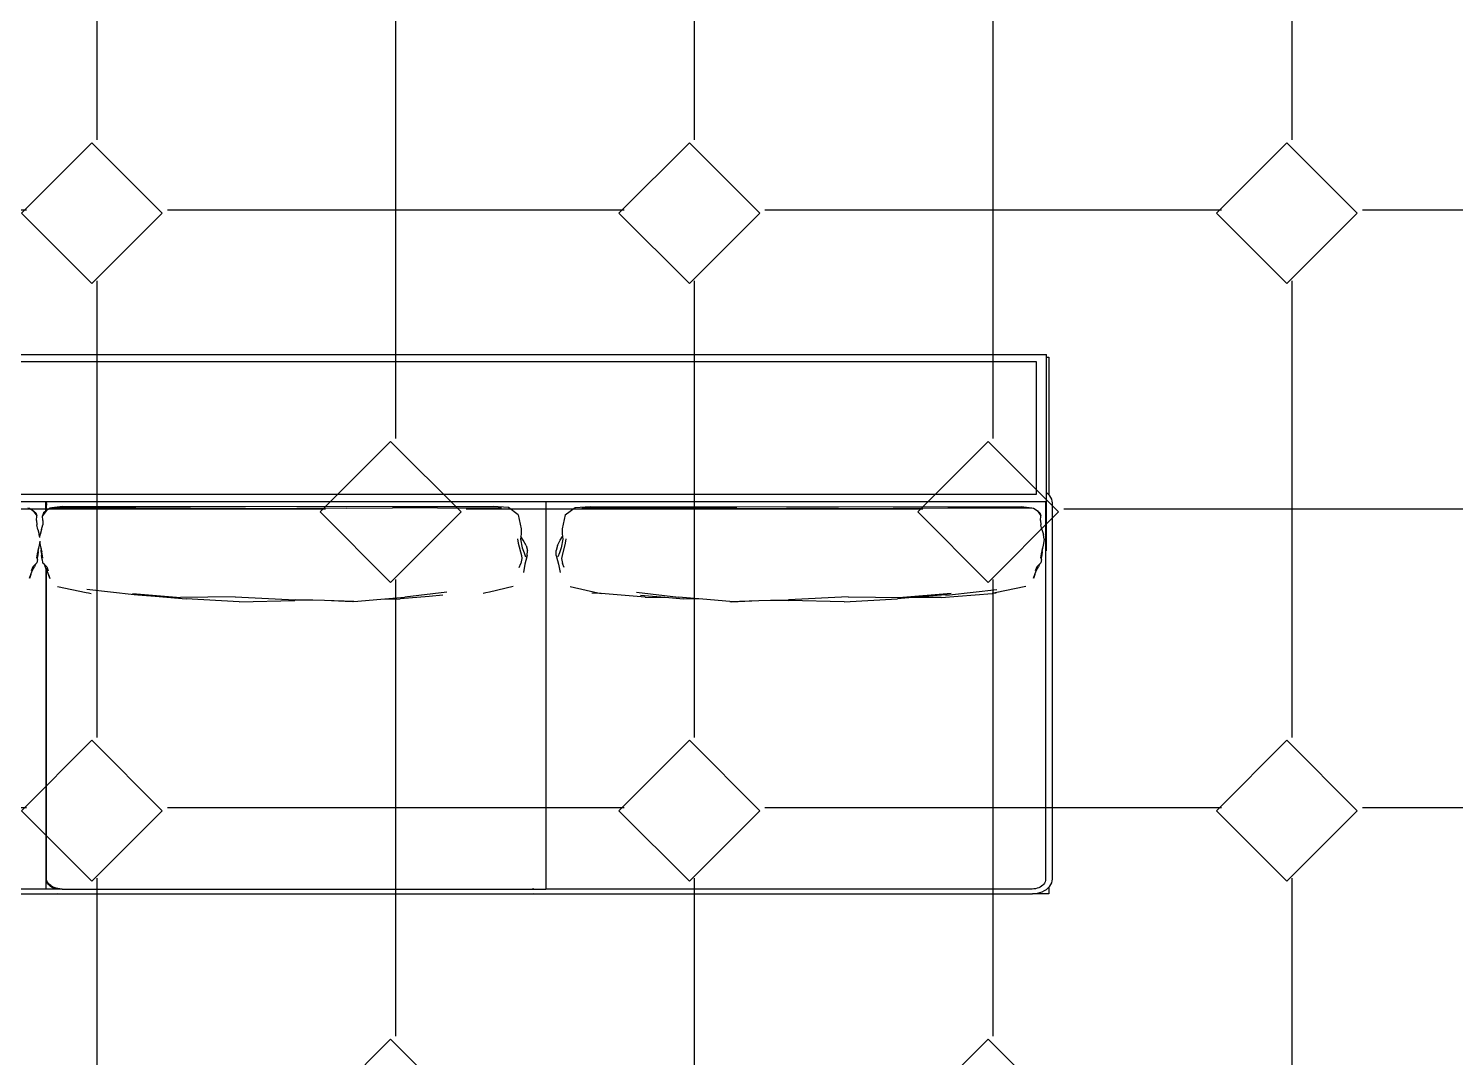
# Model space of a CAD drawing. Header units: millimetres. Extents: x -4865574 to 353735, y -2734656 to 279194.
# Drawn here: x -4827562 to -4824650, y -2669947 to -2667848 of the extents above; entities that cross this region are included whole.
import ezdxf

# ---------------------------------------------------------------- set-up
doc = ezdxf.new("R2010")
doc.units = ezdxf.units.MM
doc.layers.add('+AT9-Hardscape', color=1, linetype='Continuous')
doc.layers.add('+AT9-Hatch', color=8, linetype='Continuous')

# ---------------------------------------------------------------- blocks, each defined once
blk = doc.blocks.new('LOUNG2')
at = {"layer": '+AT9-Hardscape'}
for p, q in [((-150, 1819.4), (4017.5, 1819.4)), ((4017.5, 1814.4), (4017.5, 1819.4)), ((4017.5, 1814.4), (4022.5, 1814.4)), ((4017.5, 1537.9), (4017.5, 1814.4)), ((4022.5, 1814.4), (4022.5, 1533.4)), ((3997.5, 1804.4), (-135, 1804.4)), ((3997.5, 1534.3), (3997.5, 1804.4)), ((135, 1534.3), (3997.5, 1534.3)), ((957.8, 1519.3), (1975.6, 1519.3)), ((1975.6, 1499.8), (1975.6, 1519.3)), ((1975.6, 1519.3), (1977.4, 1519.3)), ((1976.9, 1515.5), (1977.1, 1518.1)), ((1976.9, 1512.4), (1976.9, 1515.5)), ((1977.1, 1515.4), (1976.9, 1512.4)), ((1977.1, 1518.1), (1977.4, 1519.3)), ((1977.1, 1515.4), (1977.9, 1518.3)), ((1977.4, 1519.3), (1978.4, 1519.3)), ((1977.9, 1518.3), (1978.4, 1519.3)), ((1978.4, 1519.3), (2996.2, 1519.3)), ((2996.2, 1519.3), (4015.1, 1519.3)), ((2996.2, 1519.3), (2996.2, 728.9)), ((4015.1, 1519.3), (4015.4, 1518.1)), ((4015.1, 1519.3), (4017.5, 1519.3)), ((4015.4, 1518.1), (4015.6, 1515.5)), ((4015.6, 1515.5), (4015.6, 748.8)), ((4017.8, 1537.7), (4017.5, 1537.9)), ((4017.5, 1519.3), (4017.5, 1537.9)), ((4017.5, 1419.3), (4017.5, 1519.3)), ((4021.3, 1534.8), (4017.8, 1537.7)), ((4022.5, 1533.4), (4021.3, 1534.8)), ((4024.3, 1531.5), (4022.5, 1533.4)), ((4022.5, 1533.4), (4022.5, 1532.7)), ((4026.7, 1527.9), (4024.3, 1531.5)), ((4028.4, 1524.2), (4026.7, 1527.9)), ((4029.5, 1520.3), (4028.4, 1524.2)), ((4029.8, 1516.7), (4029.5, 1520.3)), ((4029.8, 749.3), (4029.8, 1516.7)), ((1938.8, 1507), (1942.2, 1506.2)), ((1942.2, 1506.2), (1949.6, 1501.3)), ((1949.6, 1501.3), (1950.3, 1500.3)), ((1950.3, 1500.3), (1955.3, 1496.7)), ((1950.3, 1500.3), (1957.5, 1490.1)), ((1955.3, 1496.7), (1957.5, 1490.1)), ((1956.9, 1481.1), (1957.5, 1490.1)), ((1976.3, 1500.3), (1969.1, 1490.1)), ((1971.4, 1496.7), (1969.1, 1490.1)), ((1969.7, 1481.1), (1969.1, 1490.1)), ((1975.6, 1499.8), (1971.4, 1496.7)), ((1976.3, 1500.3), (1975.6, 1499.8)), ((1976.9, 1501), (1976.3, 1500.3)), ((1976.9, 1501), (1976.9, 1512.4)), ((1977.1, 1501.3), (1976.9, 1501)), ((1984.4, 1506.2), (1977.1, 1501.3)), ((1987.8, 1507), (1984.4, 1506.2)), ((2009.7, 1509.5), (1987.8, 1507)), ((2159.4, 1506.8), (1987.8, 1507)), ((2382.9, 1508.8), (2009.7, 1509.5)), ((2382.9, 1505.4), (2159.4, 1506.8)), ((2888.9, 1509.4), (2382.9, 1508.8)), ((2382.9, 1505.4), (2488.1, 1505.5)), ((2589.6, 1505.9), (2488.1, 1505.5)), ((2589.6, 1505.9), (2683.4, 1506.6)), ((2774.8, 1506.9), (2683.4, 1506.6)), ((2774.8, 1506.9), (2905.9, 1506.5)), ((2919.6, 1507.6), (2888.9, 1509.4)), ((2939.6, 1492.6), (2919.6, 1507.6)), ((2939.6, 1492.6), (2946, 1463.8)), ((3035.9, 1492.6), (3029.5, 1463.8)), ((3035.9, 1492.6), (3055.9, 1507.6)), ((3055.9, 1507.6), (3086.6, 1509.4)), ((3200.7, 1506.9), (3069.6, 1506.5)), ((3086.6, 1509.4), (3592.6, 1508.8)), ((3200.7, 1506.9), (3292.1, 1506.6)), ((3385.9, 1505.9), (3292.1, 1506.6)), ((3385.9, 1505.9), (3487.4, 1505.5)), ((3592.6, 1505.4), (3487.4, 1505.5)), ((3592.6, 1508.8), (3965.8, 1509.5)), ((3592.6, 1505.4), (3816.1, 1506.8)), ((3816.1, 1506.8), (3987.7, 1507)), ((3965.8, 1509.5), (3987.7, 1507)), ((3987.7, 1507), (3991.1, 1506.2)), ((3991.1, 1506.2), (3998.4, 1501.3)), ((3998.4, 1501.3), (3999.2, 1500.3)), ((3999.2, 1500.3), (4004.1, 1496.7)), ((3999.2, 1500.3), (4006.4, 1490.1)), ((4004.1, 1496.7), (4006.4, 1490.1)), ((4005.8, 1481.1), (4006.4, 1490.1)), ((1956.9, 1481.1), (1957.3, 1472.1)), ((1959.4, 1462.5), (1957.3, 1472.1)), ((1959.4, 1462.5), (1962.5, 1452.4)), ((1967.3, 1462.5), (1964.1, 1452.4)), ((1967.3, 1462.5), (1969.4, 1472.1)), ((1969.7, 1481.1), (1969.4, 1472.1)), ((2946, 1463.8), (2946.1, 1453.4)), ((3029.5, 1463.8), (3029.4, 1453.4)), ((4005.8, 1481.1), (4006.1, 1472.1)), ((4008.2, 1462.5), (4006.1, 1472.1)), ((4008.2, 1462.5), (4011.4, 1452.4)), ((1962.8, 1433.7), (1960.1, 1421.3)), ((1963.3, 1446.3), (1962.5, 1452.4)), ((1963.3, 1438.6), (1962.8, 1433.7)), ((1963.3, 1446.3), (1964.1, 1452.4)), ((1963.3, 1438.6), (1963.9, 1433.7)), ((1963.9, 1433.7), (1966.5, 1421.3)), ((2938.4, 1443.2), (2940, 1434.9)), ((2940, 1434.9), (2946.2, 1409.4)), ((2945.3, 1448.3), (2944.4, 1443.1)), ((2944.4, 1443.1), (2947.9, 1425)), ((2946.1, 1453.4), (2945.3, 1448.3)), ((2945.3, 1448.3), (2945.4, 1448.1)), ((2950, 1440.5), (2945.4, 1448.1)), ((2955.8, 1430), (2950, 1440.5)), ((2955.8, 1430), (2958.5, 1419.7)), ((3019.7, 1430), (3017, 1419.7)), ((3019.7, 1430), (3025.5, 1440.5)), ((3025.5, 1440.5), (3030.1, 1448.1)), ((3031.1, 1443.1), (3027.6, 1425)), ((3035.5, 1434.9), (3029.3, 1409.4)), ((3029.4, 1453.4), (3030.2, 1448.3)), ((3030.2, 1448.3), (3030.1, 1448.1)), ((3030.2, 1448.3), (3031.1, 1443.1)), ((3037.1, 1443.2), (3035.5, 1434.9)), ((4011.6, 1433.7), (4009, 1421.3)), ((4012.7, 1442.7), (4011.4, 1452.4)), ((4012.7, 1442.7), (4011.6, 1433.7)), ((1957.2, 1404.2), (1959.2, 1416.9)), ((1958.5, 1401.6), (1957.6, 1394.4)), ((1958.5, 1401.6), (1959.6, 1409.2)), ((1960.1, 1421.3), (1959.2, 1416.9)), ((1959.5, 1418.5), (1959.2, 1416.9)), ((1961, 1425.9), (1959.5, 1418.5)), ((1960.3, 1417.8), (1959.6, 1409.2)), ((1960.3, 1417.8), (1960.1, 1421.3)), ((1965.7, 1425.9), (1967.2, 1418.5)), ((1966.4, 1417.8), (1966.5, 1421.3)), ((1966.4, 1417.8), (1967.1, 1409.2)), ((1966.5, 1421.3), (1967.4, 1416.9)), ((1968.2, 1401.6), (1967.1, 1409.2)), ((1967.2, 1418.5), (1967.4, 1416.9)), ((1969.5, 1404.2), (1967.4, 1416.9)), ((1968.2, 1401.6), (1969.1, 1394.4)), ((2947.2, 1403.4), (2945.3, 1393.2)), ((2946.2, 1409.4), (2947.2, 1403.4)), ((2947.9, 1425), (2951.8, 1415)), ((2951.8, 1415), (2954.7, 1407)), ((2955.5, 1399.3), (2953.2, 1392.1)), ((2958, 1409.4), (2955.5, 1399.3)), ((2958, 1409.4), (2958.5, 1419.7)), ((3017.5, 1409.4), (3017, 1419.7)), ((3017.5, 1409.4), (3020, 1399.3)), ((3020, 1399.3), (3022.3, 1392.1)), ((3023.7, 1415), (3020.8, 1407)), ((3027.6, 1425), (3023.7, 1415)), ((3029.3, 1409.4), (3028.3, 1403.4)), ((3028.3, 1403.4), (3030.2, 1393.2)), ((4006, 1404.2), (4008.1, 1416.9)), ((4007.3, 1401.6), (4006.4, 1394.4)), ((4007.3, 1401.6), (4008.4, 1409.2)), ((4009, 1421.3), (4008.1, 1416.9)), ((4008.3, 1418.5), (4008.1, 1416.9)), ((4009.8, 1425.9), (4008.3, 1418.5)), ((4009.1, 1417.8), (4008.4, 1409.2)), ((4009.1, 1417.8), (4009, 1421.3)), ((1942.3, 1363.2), (1945.1, 1370.7)), ((1945.1, 1370.7), (1942.6, 1362.8)), ((1945.1, 1370.7), (1948, 1378.3)), ((1949, 1386.2), (1945.8, 1378.4)), ((1948, 1378.3), (1952.5, 1386.1)), ((1949, 1386.2), (1954.6, 1391.5)), ((1954.6, 1391.5), (1952.5, 1386.1)), ((1954.6, 1391.5), (1957.6, 1394.4)), ((1972.1, 1391.5), (1969.1, 1394.4)), ((1972.1, 1391.5), (1974.2, 1386.1)), ((1977.7, 1386.2), (1972.1, 1391.5)), ((1975.6, 1383.6), (1974.2, 1386.1)), ((1976.9, 1381.5), (1975.6, 1383.6)), ((1975.6, 1383.6), (1975.6, 728.9)), ((1976.9, 751.8), (1976.9, 1381.5)), ((1978.6, 1378.3), (1976.9, 1381.5)), ((1977.7, 1386.2), (1980.9, 1378.4)), ((1981.5, 1370.7), (1978.6, 1378.3)), ((1981.5, 1370.7), (1984.1, 1362.8)), ((1984.3, 1363.2), (1981.5, 1370.7)), ((2941.8, 1385.3), (2945.3, 1393.2)), ((2953.2, 1392.1), (2950.3, 1374.5)), ((3022.3, 1392.1), (3025.2, 1374.5)), ((3033.7, 1385.3), (3030.2, 1393.2)), ((3991.2, 1363.2), (3994, 1370.7)), ((3994, 1370.7), (3991.5, 1362.8)), ((3994, 1370.7), (3996.9, 1378.3)), ((3997.8, 1386.2), (3994.6, 1378.4)), ((3996.9, 1378.3), (4001.3, 1386.1)), ((3997.8, 1386.2), (4003.4, 1391.5)), ((4003.4, 1391.5), (4001.3, 1386.1)), ((4003.4, 1391.5), (4006.4, 1394.4)), ((1999.8, 1346.4), (2057.9, 1334)), ((2156, 1329.5), (2059.4, 1340)), ((2929.4, 1346.2), (2881.2, 1334.8)), ((3046.1, 1346.2), (3102, 1333)), ((3819.5, 1329.5), (3916.1, 1340)), ((3975.8, 1346.4), (3912.9, 1333)), ((2057.9, 1334), (2062.6, 1333)), ((2062.6, 1333), (2068.1, 1332.2)), ((2152.4, 1332), (2250.7, 1323.7)), ((2163.8, 1329), (2156, 1329.5)), ((2163.8, 1329), (2198.9, 1326.2)), ((2198.9, 1326.2), (2262.1, 1321)), ((2362.4, 1324.9), (2250.7, 1323.7)), ((2370.3, 1314.6), (2262.1, 1321)), ((2362.4, 1324.9), (2484.4, 1319.2)), ((2370.3, 1314.6), (2484.1, 1317.9)), ((2521, 1318.1), (2484.1, 1317.9)), ((2521, 1318.1), (2484.4, 1319.2)), ((2544.7, 1317.3), (2521, 1318.1)), ((2600.9, 1315.1), (2544.7, 1317.3)), ((2604.2, 1315.4), (2544.7, 1317.3)), ((2604.2, 1315.4), (2600.9, 1315.1)), ((2604.2, 1315.4), (2659.1, 1320.1)), ((2659.1, 1320.1), (2708.7, 1324.3)), ((2659.1, 1320.1), (2698.6, 1321.1)), ((2757.9, 1326.1), (2698.6, 1321.1)), ((2794.1, 1334.5), (2708.7, 1324.3)), ((2785.9, 1328.4), (2757.9, 1326.1)), ((2873.5, 1333), (2868, 1332.1)), ((2881.2, 1334.8), (2873.5, 1333)), ((3109, 1331.9), (3090, 1332.8)), ((3102, 1333), (3109, 1331.9)), ((3198.9, 1324.1), (3109, 1331.9)), ((3181.4, 1334.5), (3266.8, 1324.3)), ((3189.6, 1328.4), (3247.2, 1323.6)), ((3198.9, 1324.1), (3247.2, 1323.6)), ((3247.2, 1323.6), (3276.9, 1321.1)), ((3316.4, 1320.1), (3266.8, 1324.3)), ((3316.4, 1320.1), (3276.9, 1321.1)), ((3371.3, 1315.4), (3316.4, 1320.1)), ((3371.3, 1315.4), (3430.8, 1317.3)), ((3371.3, 1315.4), (3374.6, 1315.1)), ((3374.6, 1315.1), (3430.8, 1317.3)), ((3430.8, 1317.3), (3454.5, 1318.1)), ((3454.5, 1318.1), (3491.1, 1319.2)), ((3454.5, 1318.1), (3491.4, 1317.9)), ((3613.1, 1324.9), (3491.1, 1319.2)), ((3605.2, 1314.6), (3491.4, 1317.9)), ((3605.2, 1314.6), (3713.4, 1321)), ((3613.1, 1324.9), (3724.8, 1323.7)), ((3744, 1323.5), (3713.4, 1321)), ((3823.1, 1332), (3724.8, 1323.7)), ((3811.7, 1329), (3744, 1323.5)), ((3802.7, 1324), (3744, 1323.5)), ((3802.7, 1324), (3906.7, 1332.1)), ((3811.7, 1329), (3819.5, 1329.5)), ((3912.9, 1333), (3906.7, 1332.1)), ((3915.1, 1332.7), (3906.7, 1332.1)), ((1975.6, 728.9), (988.3, 728.9)), ((2003.8, 728.9), (1975.6, 728.9)), ((1977.1, 748.8), (1976.9, 751.8)), ((1976.9, 748.8), (1976.9, 751.8)), ((1977.1, 746.2), (1976.9, 748.8)), ((1977.9, 745.9), (1977.1, 748.8)), ((1977.8, 743.6), (1977.1, 746.2)), ((1978.9, 741.2), (1977.8, 743.6)), ((1979.3, 743.1), (1977.9, 745.9)), ((1980.5, 738.9), (1978.9, 741.2)), ((1981.1, 740.4), (1979.3, 743.1)), ((1982.4, 736.7), (1980.5, 738.9)), ((1983.5, 737.9), (1981.1, 740.4)), ((1984.8, 734.7), (1982.4, 736.7)), ((1985.8, 736), (1983.5, 737.9)), ((1987.4, 733), (1984.8, 734.7)), ((1986.2, 735.6), (1985.8, 736)), ((1989.4, 733.6), (1986.2, 735.6)), ((1990.3, 731.6), (1987.4, 733)), ((1992.9, 732), (1989.4, 733.6)), ((1993.5, 730.5), (1990.3, 731.6)), ((1996.6, 730.7), (1992.9, 732)), ((1996.8, 729.6), (1993.5, 730.5)), ((2000.6, 729.7), (1996.6, 730.7)), ((2000.3, 729.1), (1996.8, 729.6)), ((2003.8, 728.9), (2000.3, 729.1)), ((2004.7, 729.1), (2000.6, 729.7)), ((2008.9, 728.9), (2003.8, 728.9)), ((2008.9, 728.9), (2004.7, 729.1)), ((2008.9, 728.9), (2968, 728.9)), ((2971.6, 729.1), (2968, 728.9)), ((2968, 728.9), (2996.2, 728.9)), ((3988.6, 728.9), (2996.2, 728.9)), ((3992.2, 729.1), (3988.6, 728.9)), ((3995.6, 729.6), (3992.2, 729.1)), ((3999, 730.5), (3995.6, 729.6)), ((4002.1, 731.6), (3999, 730.5)), ((4005.1, 733), (4002.1, 731.6)), ((4007.7, 734.7), (4005.1, 733)), ((4010, 736.7), (4007.7, 734.7)), ((4012, 738.9), (4010, 736.7)), ((4013.6, 741.2), (4012, 738.9)), ((4014.7, 743.6), (4013.6, 741.2)), ((4013.7, 725.7), (4017.8, 728.3)), ((4015.4, 746.2), (4014.7, 743.6)), ((4015.6, 748.8), (4015.4, 746.2)), ((4017.8, 728.3), (4021.3, 731.2)), ((4021.3, 731.2), (4022.5, 732.6)), ((4022.5, 732.6), (4024.3, 734.5)), ((4022.5, 733), (4022.5, 732.6)), ((4022.5, 732.6), (4022.5, 719.4)), ((4024.3, 734.5), (4026.7, 738.1)), ((4026.7, 738.1), (4028.4, 741.8)), ((4028.4, 741.8), (4029.5, 745.7)), ((4029.5, 745.7), (4029.8, 749.3)), ((982.8, 719.4), (2003.4, 719.4)), ((2000.4, 719.6), (2003.4, 719.4)), ((2003.4, 719.4), (2968.5, 719.4)), ((2968.5, 719.4), (2971.4, 719.6)), ((2968.5, 719.4), (3989.1, 719.4)), ((3989.1, 719.4), (3994, 719.7)), ((4022.5, 719.4), (3989.1, 719.4)), ((3994, 719.7), (3999.3, 720.4)), ((3999.3, 720.4), (4004.4, 721.7)), ((4004.4, 721.7), (4009.2, 723.5)), ((4009.2, 723.5), (4013.7, 725.7))]:
    blk.add_line(p, q, dxfattribs=at)

msp = doc.modelspace()

# ---------------------------------------------------------------- hatches: boundary and pattern name
at = {"layer": '+AT9-Hatch'}
h = msp.add_hatch(dxfattribs=at)
h.set_pattern_fill('CTYSQMK2', color=8, scale=2, angle=90)
h.set_pattern_definition([(90, (9e-15, 143.7), (-609.6, 609.6), [931.82948, -287.37052]), (180, (-143.7, 9e-15), (-609.6, -609.6), [931.82948, -287.37052]), (135, (-609.6, 465.9), (-609.60134, -609.60134), [203.2, -658.90648]), (405, (-609.6, 465.9), (-609.60134, 609.60134), [203.2, -658.90648]), (135, (-465.9, 609.6), (-609.60134, -609.60134), [203.2, -658.90648]), (405, (-753.3, 609.6), (-609.60134, 609.60134), [203.2, -658.90648])])
h.paths.add_polyline_path([(-4841253.6, -2670527.1), (-4841253.6, -2670577.1), (-4841253.6, -2671727.1), (-4841253.6, -2671777.1), (-4841253.6, -2672927.1), (-4841253.6, -2672977.1), (-4841253.6, -2673132.1), (-4822653.6, -2673132.1), (-4822653.6, -2672397.1), (-4822653.6, -2672347.1), (-4822653.6, -2671197.1), (-4822653.6, -2671147.1), (-4822653.6, -2669997.1), (-4822653.6, -2669947.1), (-4822653.6, -2668797.1), (-4822653.6, -2668747.1), (-4822653.6, -2666527.7), (-4841380.2, -2666527.7), (-4841253.6, -2669327.1), (-4841253.6, -2669377.1), (-4841322.6, -2669377.1), (-4841322.6, -2670527.1)])
edge = h.paths.add_edge_path(flags=16)
edge.add_spline(control_points=[(-4840332.7, -2670233.8), (-4840264.1, -2670154.2), (-4840112.6, -2670007.6), (-4839849.5, -2669831.8), (-4839559.3, -2669706), (-4839251.2, -2669634.2), (-4838935.2, -2669618.7), (-4838621.5, -2669660.1), (-4838320.4, -2669757), (-4838041.4, -2669906.2), (-4837793.7, -2670102.9), (-4837585.2, -2670340.9), (-4837422.7, -2670612.3), (-4837311.5, -2670908.5), (-4837255, -2671219.8), (-4837255.3, -2671536.1), (-4837312.1, -2671847.3), (-4837423.8, -2672143.3), (-4837586.7, -2672414.5), (-4837795.5, -2672652.2), (-4838043.5, -2672848.6), (-4838229.6, -2672947.8), (-4838326.3, -2672988.7)], knot_values=[1.896909, 1.896909, 1.896909, 1.896909, 2.076953, 2.256997, 2.437041, 2.617085, 2.797128, 2.977172, 3.157216, 3.33726, 3.517304, 3.697348, 3.877392, 4.057436, 4.23748, 4.417524, 4.597568, 4.777611, 4.957655, 5.137699, 5.317743, 5.497787, 5.497787, 5.497787, 5.497787], degree=3, periodic=0)
edge.add_line((-4838326.3, -2672988.7), (-4838359.8, -2672948.5))
edge.add_arc((-4839007.5, -2671376.7), 1700, 285.8202, 292.3971, ccw=False)
edge.add_arc((-4839007.5, -2671376.7), 1700, 284.3383, 285.8202, ccw=False)
edge.add_line((-4838574.9, -2673019.4), (-4838587.4, -2672971.9))
edge.add_spline(control_points=[(-4838587.4, -2672971.9), (-4838612.4, -2672978.5), (-4838728.8, -2673006.3), (-4838866.1, -2673023.5), (-4838978.1, -2673026.2), (-4838996.2, -2673026.3)], knot_values=[1.503934, 1.503934, 1.503934, 1.503934, 1.550862, 1.721628, 1.75459, 1.75459, 1.75459, 1.75459], degree=3, periodic=0)
edge.add_spline(control_points=[(-4838996.2, -2673026.3), (-4839072, -2673026.8), (-4839209.9, -2673018.2), (-4839345.5, -2672992.5), (-4839405.7, -2672977.5)], knot_values=[1.253278, 1.253278, 1.253278, 1.253278, 1.391083, 1.503934, 1.503934, 1.503934, 1.503934], degree=3, periodic=0)
edge.add_line((-4839405.7, -2672977.5), (-4839414.3, -2673011.8))
edge.add_arc((-4839007.5, -2671376.7), 1700, 256.164, 256.7434)
edge.add_arc((-4839007.5, -2671376.7), 1700, 257.1894, 258.2285)
edge.add_line((-4839346, -2673038.9), (-4839414.3, -2673011.8))
edge.add_arc((-4839007.5, -2671376.7), 1700, 255.2119, 256.164, ccw=False)
edge.add_arc((-4839007.5, -2671376.7), 1700, 248.7552, 255.2119, ccw=False)
edge.add_arc((-4839007.5, -2671376.7), 1700, 247.2782, 248.7552, ccw=False)
edge.add_arc((-4839007.5, -2671376.7), 1700, 240.781, 247.2782, ccw=False)
edge.add_line((-4839839.3, -2672859.3), (-4839863.7, -2672902.9))
edge.add_spline(control_points=[(-4839863.7, -2672902.9), (-4839953.8, -2672852.4), (-4840039.5, -2672793.8), (-4840119.3, -2672728.2)], knot_values=[7.091892, 7.091892, 7.091892, 7.091892, 7.269014, 7.269014, 7.269014, 7.269014], degree=3, periodic=0)
edge.add_spline(control_points=[(-4840128.2, -2672720.8), (-4840204.6, -2672657.1), (-4840349.2, -2672513.9), (-4840467, -2672347.9), (-4840519, -2672258.6)], knot_values=[6.737646, 6.737646, 6.737646, 6.737646, 6.908139, 7.085262, 7.085262, 7.085262, 7.085262], degree=3, periodic=0)
edge.add_spline(control_points=[(-4840519, -2672258.6), (-4840571.1, -2672169.4), (-4840615.2, -2672075.5), (-4840650.8, -2671978.5)], knot_values=[6.560523, 6.560523, 6.560523, 6.560523, 6.737646, 6.737646, 6.737646, 6.737646], degree=3, periodic=0)
edge.add_spline(control_points=[(-4840650.8, -2671978.5), (-4840686.3, -2671881.5), (-4840728.5, -2671724.6), (-4840748.4, -2671563.9), (-4840752.7, -2671505.6)], knot_values=[6.283185, 6.283185, 6.283185, 6.283185, 6.460308, 6.560523, 6.560523, 6.560523, 6.560523], degree=3, periodic=0)
edge.add_spline(control_points=[(-4840752.7, -2671505.6), (-4840756.1, -2671460.8), (-4840761.3, -2671312.6), (-4840738.2, -2671061.2), (-4840655.5, -2670761.2), (-4840521.3, -2670480.5), (-4840400.2, -2670312), (-4840332.7, -2670233.8)], knot_values=[5.497787, 5.497787, 5.497787, 5.497787, 5.574695, 5.751817, 5.92894, 6.106063, 6.283185, 6.283185, 6.283185, 6.283185], degree=3, periodic=0)
h.paths.add_polyline_path([(-4839327, -2673046.4), (-4839311.5, -2673063.3), (-4839354.3, -2673041, -0.004534), (-4839397.3, -2673031.4, -0.002528), (-4839414.3, -2673011.8), (-4839345.1, -2673042.9, 0.002724), (-4839327, -2673046.4)], flags=16)
h.paths.add_polyline_path([(-4840527.2, -2670671.5), (-4839806.2, -2670671.5), (-4839806.2, -2671511.5), (-4840527.2, -2671511.5)], flags=0)
edge = h.paths.add_edge_path(flags=0)
edge.add_spline(control_points=[(-4840111.7, -2672534.1), (-4840150.4, -2672497.1), (-4840242.5, -2672400), (-4840321.8, -2672292), (-4840364.3, -2672224)], knot_values=[1.253278, 1.253278, 1.253278, 1.253278, 1.353541, 1.503934, 1.503934, 1.503934, 1.503934], degree=3, periodic=0)
edge.add_spline(control_points=[(-4840364.3, -2672224), (-4840357.2, -2672235.3), (-4840301.1, -2672322.8), (-4840218, -2672428), (-4840133.2, -2672513.5), (-4840111.7, -2672534.1)], knot_values=[0.484517, 0.484517, 0.484517, 0.484517, 0.50954, 0.679386, 0.735173, 0.735173, 0.735173, 0.735173], degree=3, periodic=0)
edge = h.paths.add_edge_path(flags=0)
edge.add_spline(control_points=[(-4840111.7, -2672534.1), (-4840082.7, -2672561.7), (-4839982.5, -2672650.4), (-4839871.7, -2672726), (-4839790.2, -2672771.8)], knot_values=[1.503934, 1.503934, 1.503934, 1.503934, 1.579131, 1.75459, 1.75459, 1.75459, 1.75459], degree=3, periodic=0)
edge.add_spline(control_points=[(-4839790.1, -2672771.8), (-4839853.7, -2672736.1), (-4839965.8, -2672662.8), (-4840067.7, -2672576), (-4840111.7, -2672534.1)], knot_values=[0.735173, 0.735173, 0.735173, 0.735173, 0.871769, 0.985829, 0.985829, 0.985829, 0.985829], degree=3, periodic=0)
edge = h.paths.add_edge_path(flags=0)
edge.add_spline(control_points=[(-4839814.6, -2672815.4), (-4839877.9, -2672779.9), (-4839985.9, -2672709.5), (-4840084.9, -2672627.2), (-4840126, -2672589.2)], knot_values=[0.751967, 0.751967, 0.751967, 0.751967, 0.883965, 0.985829, 0.985829, 0.985829, 0.985829], degree=3, periodic=0)
edge.add_spline(control_points=[(-4840126, -2672589.2), (-4840102.4, -2672611), (-4840005.4, -2672695.4), (-4839898.8, -2672768.2), (-4839814.6, -2672815.4)], knot_values=[1.520728, 1.520728, 1.520728, 1.520728, 1.579131, 1.75459, 1.75459, 1.75459, 1.75459], degree=3, periodic=0)
edge = h.paths.add_edge_path(flags=0)
edge.add_spline(control_points=[(-4840652.6, -2671498.2), (-4840645.7, -2671591.8), (-4840625.3, -2671719.3), (-4840590.2, -2671843.1), (-4840579.7, -2671876.1)], knot_values=[0, 0, 0, 0, 0.170766, 0.233862, 0.233862, 0.233862, 0.233862], degree=3, periodic=0)
edge.add_spline(control_points=[(-4840579.7, -2671876.1), (-4840600.5, -2671810.4), (-4840631.8, -2671685.4), (-4840648.2, -2671557.7), (-4840652.6, -2671498.2)], knot_values=[0.768761, 0.768761, 0.768761, 0.768761, 0.894089, 1.002623, 1.002623, 1.002623, 1.002623], degree=3, periodic=0)
edge = h.paths.add_edge_path(flags=0)
edge.add_spline(control_points=[(-4840146.2, -2672570.2), (-4840186.1, -2672532.2), (-4840274.7, -2672438.7), (-4840351.9, -2672335.5), (-4840391.8, -2672273.9)], knot_values=[1.270072, 1.270072, 1.270072, 1.270072, 1.370334, 1.503934, 1.503934, 1.503934, 1.503934], degree=3, periodic=0)
edge.add_spline(control_points=[(-4840391.8, -2672273.9), (-4840388.5, -2672278.9), (-4840333.7, -2672362.5), (-4840253.4, -2672463.5), (-4840167, -2672550.4), (-4840146.2, -2672570.2)], knot_values=[0.501311, 0.501311, 0.501311, 0.501311, 0.512298, 0.683065, 0.735173, 0.735173, 0.735173, 0.735173], degree=3, periodic=0)
edge = h.paths.add_edge_path(flags=0)
edge.add_line((-4839895.2, -2672826.6), (-4839834.4, -2672850.7))
edge.add_spline(control_points=[(-4839839.3, -2672859.3), (-4839849.2, -2672853.8), (-4839859, -2672848.2), (-4839868.7, -2672842.4)], knot_values=[7.249026, 7.249026, 7.249026, 7.249026, 7.269014, 7.269014, 7.269014, 7.269014], degree=3, periodic=0)
edge.add_line((-4839868.7, -2672842.4), (-4839941.7, -2672813.5))
edge.add_line((-4839939.9, -2672808.8), (-4839895.2, -2672826.6))
h.paths.add_polyline_path([(-4840166, -2672591), (-4840100.5, -2672669.4), (-4840150.3, -2672615.5), (-4840169.5, -2672594.6)], is_closed=False, flags=0)
edge = h.paths.add_edge_path(flags=0)
edge.add_spline(control_points=[(-4839918.8, -2672811.8), (-4839911, -2672816.8), (-4839903.1, -2672821.7), (-4839895.2, -2672826.6)], knot_values=[7.214485, 7.214485, 7.214485, 7.214485, 7.230895, 7.230895, 7.230895, 7.230895], degree=3, periodic=0)
edge.add_line((-4839895.2, -2672826.6), (-4839939.9, -2672808.8))
edge.add_line((-4839938, -2672804.2), (-4839918.9, -2672811.8))
h.paths.add_polyline_path([(-4839982.9, -2672772.6), (-4839999.6, -2672788), (-4840028.9, -2672722.9), (-4839992.4, -2672762.4)], is_closed=False, flags=0)
h.paths.add_polyline_path([(-4840491.2, -2672212.6), (-4840512.9, -2672219.2), (-4840511.7, -2672145.7), (-4840495.3, -2672199.2)], is_closed=False, flags=0)
h.paths.add_polyline_path([(-4840093.1, -2672662.6), (-4840046.6, -2672727.7), (-4840065.1, -2672707.7), (-4840100.5, -2672669.4)], is_closed=False, flags=0)
h.paths.add_polyline_path([(-4840418.5, -2672324.9), (-4840468.1, -2672263.8), (-4840435.5, -2672299.2), (-4840169.5, -2672594.6), (-4840418.5, -2672324.9)], is_closed=False, flags=0)
edge = h.paths.add_edge_path(flags=0)
edge.add_spline(control_points=[(-4840532, -2671861), (-4840552.3, -2671797.3), (-4840582.6, -2671676.1), (-4840598.5, -2671552.2), (-4840602.8, -2671494.5)], knot_values=[0.768761, 0.768761, 0.768761, 0.768761, 0.894089, 1.002623, 1.002623, 1.002623, 1.002623], degree=3, periodic=0)
edge.add_spline(control_points=[(-4840602.8, -2671494.5), (-4840596.1, -2671584.8), (-4840576.3, -2671708.4), (-4840542.4, -2671828.5), (-4840532, -2671861)], knot_values=[0, 0, 0, 0, 0.169847, 0.233862, 0.233862, 0.233862, 0.233862], degree=3, periodic=0)

# ---------------------------------------------------------------- block references
msp.add_blockref('LOUNG2', (-4829502.2, -2670332.4))

doc.saveas('drawing.dxf')
